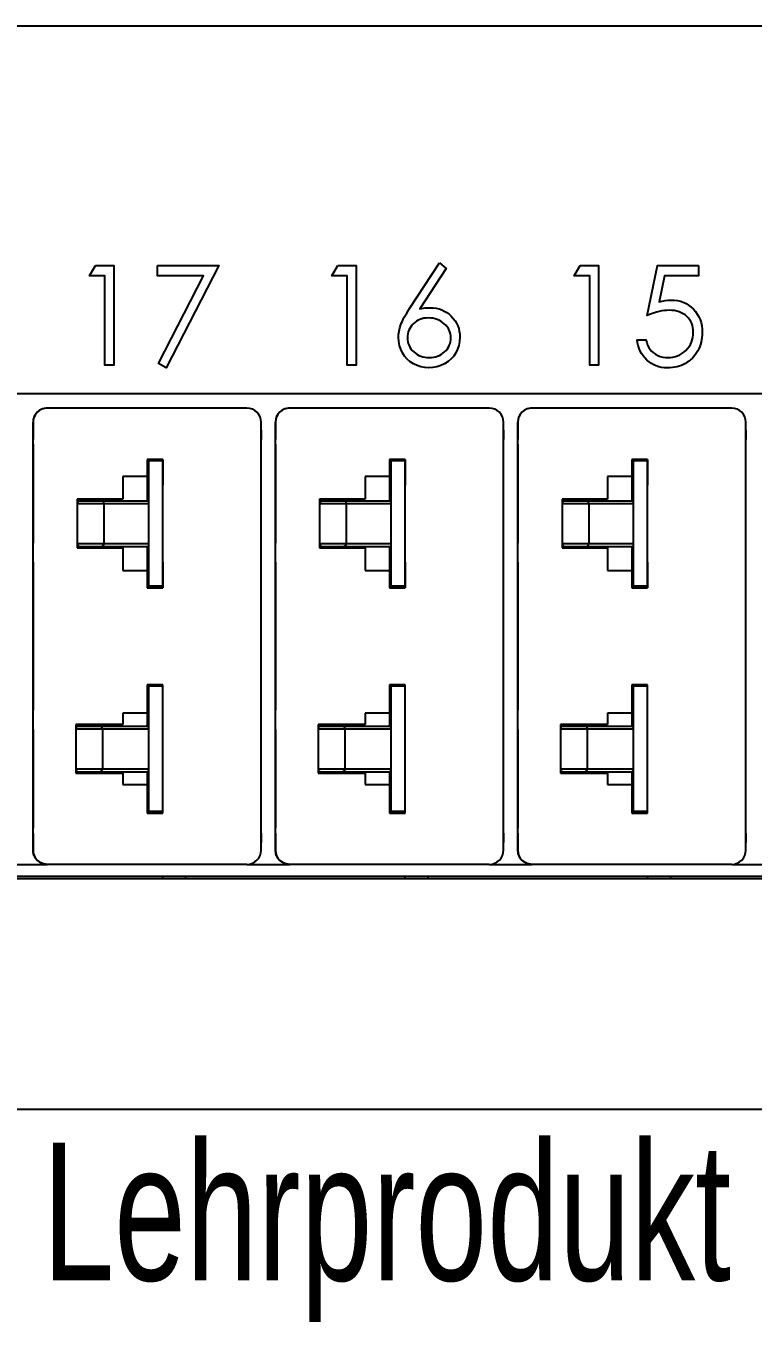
# Model space of a CAD drawing. Header units: millimetres. Extents: x -122 to 43, y -25 to 21.
# Drawn here: x -90.88 to -65.38, y -24.72 to 20.73 of the extents above; entities that cross this region are included whole.
import ezdxf

# ---------------------------------------------------------------- set-up
doc = ezdxf.new("R2010")
doc.units = ezdxf.units.MM
doc.styles.add('SLDTEXTSTYLE0', font='TXT', dxfattribs={"width": 0.7})

msp = doc.modelspace()

# ---------------------------------------------------------------- linework, layer by layer
at = {"color": 7, "linetype": 'Continuous', "lineweight": 25}
for p, q in [((-118.234, 20.729), (38.766, 20.729)), ((26.786, 7.829), (-106.554, 7.829)), ((-83.134, 7.329), (-90.134, 7.329)), ((-74.634, 7.329), (-81.634, 7.329)), ((-66.134, 7.329), (-73.134, 7.329)), ((-90.634, -8.171), (-90.634, 6.829)), ((-90.634, 6.829), (-90.634, 6.829)), ((-82.634, -8.171), (-82.634, 6.829)), ((-82.134, -8.171), (-82.134, 6.829)), ((-82.134, 6.829), (-82.134, 6.829)), ((-74.134, -8.171), (-74.134, 6.829)), ((-73.634, -8.171), (-73.634, 6.829)), ((-73.634, 6.829), (-73.634, 6.829)), ((-65.634, -8.171), (-65.634, 6.829)), ((-86.084, 5.529), (-86.634, 5.529)), ((-86.634, 5.529), (-86.634, 4.079)), ((-86.084, 5.479), (-86.584, 5.479)), ((-86.584, 5.479), (-86.584, 1.079)), ((-86.084, 1.029), (-86.084, 5.529)), ((-86.084, 5.529), (-86.084, 4.629)), ((-77.584, 5.529), (-78.134, 5.529)), ((-78.134, 5.529), (-78.134, 4.079)), ((-78.084, 5.479), (-78.084, 1.079)), ((-77.584, 5.479), (-78.084, 5.479)), ((-77.584, 1.029), (-77.584, 5.529)), ((-77.584, 5.529), (-77.584, 4.629)), ((-69.084, 5.529), (-69.634, 5.529)), ((-69.634, 5.529), (-69.634, 4.079)), ((-69.584, 5.479), (-69.584, 1.079)), ((-69.084, 5.479), (-69.584, 5.479)), ((-69.084, 1.029), (-69.084, 5.529)), ((-69.084, 5.529), (-69.084, 4.629)), ((-90.634, -6.671), (-90.634, 5.329)), ((-82.134, -6.671), (-82.134, 5.329)), ((-73.634, -6.671), (-73.634, 5.329)), ((-86.634, 4.929), (-87.484, 4.929)), ((-87.484, 4.929), (-87.484, 4.129)), ((-78.134, 4.929), (-78.984, 4.929)), ((-78.984, 4.929), (-78.984, 4.129)), ((-69.634, 4.929), (-70.484, 4.929)), ((-70.484, 4.929), (-70.484, 4.129)), ((-89.084, 4.129), (-89.084, 2.429)), ((-87.484, 4.129), (-89.084, 4.129)), ((-86.584, 4.529), (-86.634, 4.529)), ((-80.584, 4.129), (-80.584, 2.429)), ((-78.984, 4.129), (-80.584, 4.129)), ((-78.084, 4.529), (-78.134, 4.529)), ((-72.084, 4.129), (-72.084, 2.429)), ((-70.484, 4.129), (-72.084, 4.129)), ((-69.584, 4.529), (-69.634, 4.529)), ((-89.084, 4.079), (-86.584, 4.079)), ((-89.084, 3.979), (-86.584, 3.979)), ((-88.148, 3.979), (-88.148, 2.579)), ((-80.584, 4.079), (-78.084, 4.079)), ((-80.584, 3.979), (-78.084, 3.979)), ((-79.648, 3.979), (-79.648, 2.579)), ((-72.084, 4.079), (-69.584, 4.079)), ((-72.084, 3.979), (-69.584, 3.979)), ((-71.148, 3.979), (-71.148, 2.579)), ((-89.084, 2.579), (-86.584, 2.579)), ((-89.084, 2.479), (-86.584, 2.479)), ((-89.084, 2.429), (-87.484, 2.429)), ((-87.484, 2.429), (-87.484, 1.629)), ((-86.634, 2.479), (-86.634, 1.029)), ((-80.584, 2.579), (-78.084, 2.579)), ((-80.584, 2.479), (-78.084, 2.479)), ((-80.584, 2.429), (-78.984, 2.429)), ((-78.984, 2.429), (-78.984, 1.629)), ((-78.134, 2.479), (-78.134, 1.029)), ((-72.084, 2.579), (-69.584, 2.579)), ((-72.084, 2.479), (-69.584, 2.479)), ((-72.084, 2.429), (-70.484, 2.429)), ((-70.484, 2.429), (-70.484, 1.629)), ((-69.634, 2.479), (-69.634, 1.029)), ((-86.634, 2.029), (-86.584, 2.029)), ((-86.084, 1.929), (-86.084, 1.029)), ((-78.134, 2.029), (-78.084, 2.029)), ((-77.584, 1.929), (-77.584, 1.029)), ((-69.634, 2.029), (-69.584, 2.029)), ((-69.084, 1.929), (-69.084, 1.029)), ((-87.484, 1.629), (-86.634, 1.629)), ((-78.984, 1.629), (-78.134, 1.629)), ((-70.484, 1.629), (-69.634, 1.629)), ((-86.634, 1.029), (-86.084, 1.029)), ((-86.084, 1.079), (-86.584, 1.079)), ((-78.134, 1.029), (-77.584, 1.029)), ((-77.584, 1.079), (-78.084, 1.079)), ((-69.634, 1.029), (-69.084, 1.029)), ((-69.084, 1.079), (-69.584, 1.079)), ((-86.084, -2.371), (-86.634, -2.371)), ((-86.634, -2.371), (-86.634, -3.821)), ((-86.584, -2.421), (-86.584, -6.821)), ((-86.084, -2.421), (-86.584, -2.421)), ((-86.084, -6.871), (-86.084, -2.371)), ((-77.584, -2.371), (-78.134, -2.371)), ((-78.134, -2.371), (-78.134, -3.821)), ((-78.084, -2.421), (-78.084, -6.821)), ((-77.584, -2.421), (-78.084, -2.421)), ((-77.584, -6.871), (-77.584, -2.371)), ((-69.084, -2.371), (-69.634, -2.371)), ((-69.634, -2.371), (-69.634, -3.821)), ((-69.584, -2.421), (-69.584, -6.821)), ((-69.084, -2.421), (-69.584, -2.421)), ((-69.084, -6.871), (-69.084, -2.371)), ((-86.584, -3.371), (-87.484, -3.371)), ((-87.484, -3.371), (-87.484, -3.771)), ((-78.084, -3.371), (-78.984, -3.371)), ((-78.984, -3.371), (-78.984, -3.771)), ((-69.584, -3.371), (-70.484, -3.371)), ((-70.484, -3.371), (-70.484, -3.771)), ((-89.134, -3.771), (-89.134, -5.471)), ((-87.484, -3.771), (-89.134, -3.771)), ((-89.134, -3.821), (-86.634, -3.821)), ((-89.134, -3.921), (-86.584, -3.921)), ((-88.198, -3.921), (-88.198, -5.321)), ((-80.634, -3.771), (-80.634, -5.471)), ((-78.984, -3.771), (-80.634, -3.771)), ((-80.634, -3.821), (-78.134, -3.821)), ((-80.634, -3.921), (-78.084, -3.921)), ((-79.698, -3.921), (-79.698, -5.321)), ((-72.134, -3.771), (-72.134, -5.471)), ((-70.484, -3.771), (-72.134, -3.771)), ((-72.134, -3.821), (-69.634, -3.821)), ((-72.134, -3.921), (-69.584, -3.921)), ((-71.198, -3.921), (-71.198, -5.321)), ((-89.134, -5.321), (-86.584, -5.321)), ((-89.134, -5.421), (-86.634, -5.421)), ((-86.634, -5.421), (-86.634, -6.871)), ((-80.634, -5.321), (-78.084, -5.321)), ((-80.634, -5.421), (-78.134, -5.421)), ((-78.134, -5.421), (-78.134, -6.871)), ((-72.134, -5.321), (-69.584, -5.321)), ((-72.134, -5.421), (-69.634, -5.421)), ((-69.634, -5.421), (-69.634, -6.871)), ((-89.134, -5.471), (-87.484, -5.471)), ((-87.484, -5.471), (-87.484, -5.871)), ((-87.484, -5.871), (-86.584, -5.871)), ((-80.634, -5.471), (-78.984, -5.471)), ((-78.984, -5.471), (-78.984, -5.871)), ((-78.984, -5.871), (-78.084, -5.871)), ((-72.134, -5.471), (-70.484, -5.471)), ((-70.484, -5.471), (-70.484, -5.871)), ((-70.484, -5.871), (-69.584, -5.871)), ((-86.634, -6.871), (-86.084, -6.871)), ((-86.084, -6.821), (-86.584, -6.821)), ((-78.134, -6.871), (-77.584, -6.871)), ((-77.584, -6.821), (-78.084, -6.821)), ((-69.634, -6.871), (-69.084, -6.871)), ((-69.084, -6.821), (-69.584, -6.821)), ((-90.634, -8.171), (-90.634, -8.171)), ((-82.134, -8.171), (-82.134, -8.171)), ((-73.634, -8.171), (-73.634, -8.171)), ((-107.142, -9.083), (27.375, -9.083)), ((-91.634, -8.671), (-90.134, -8.671)), ((-83.134, -8.671), (-90.134, -8.671)), ((-86.084, -9.171), (-86.084, -9.083)), ((-85.284, -9.083), (-85.284, -9.171)), ((-83.134, -8.671), (-81.634, -8.671)), ((-74.634, -8.671), (-81.634, -8.671)), ((-77.584, -9.171), (-77.584, -9.083)), ((-76.784, -9.083), (-76.784, -9.171)), ((-74.634, -8.671), (-73.134, -8.671)), ((-66.134, -8.671), (-73.134, -8.671)), ((-69.084, -9.083), (-69.084, -9.171)), ((-68.284, -9.083), (-68.284, -9.171)), ((-66.134, -8.671), (-64.634, -8.671)), ((-106.554, -9.171), (26.786, -9.171)), ((38.766, -17.271), (-118.234, -17.271))]:
    msp.add_line(p, q, dxfattribs=at)
at = {"color": 7, "linetype": 'Continuous', "flags": 128}
for points in [[(-88.447, 12.329), (-87.8, 12.329), (-87.8, 12.329), (-87.8, 8.829), (-87.8, 8.829), (-88.114, 8.829), (-88.114, 8.829), (-88.114, 11.97), (-88.114, 11.97), (-88.653, 11.97), (-88.653, 11.97), (-88.447, 12.329)], [(-86.275, 12.329), (-84.121, 12.329), (-84.121, 12.329), (-85.961, 8.739), (-85.961, 8.739), (-86.232, 8.888), (-86.232, 8.888), (-84.652, 11.97), (-84.652, 11.97), (-86.275, 11.97), (-86.275, 11.97), (-86.275, 12.329)], [(-79.947, 12.329), (-79.3, 12.329), (-79.3, 12.329), (-79.3, 8.829), (-79.3, 8.829), (-79.614, 8.829), (-79.614, 8.829), (-79.614, 11.97), (-79.614, 11.97), (-80.153, 11.97), (-80.153, 11.97), (-79.947, 12.329)], [(-76.384, 12.418), (-76.142, 12.228), (-76.142, 12.228), (-77.066, 10.814), (-77.066, 10.814), (-76.881, 10.84), (-76.704, 10.848), (-76.704, 10.848), (-76.597, 10.843), (-76.495, 10.829), (-76.397, 10.806), (-76.303, 10.773), (-76.213, 10.731), (-76.127, 10.68), (-76.046, 10.619), (-75.968, 10.549), (-75.897, 10.471), (-75.835, 10.39), (-75.783, 10.305), (-75.741, 10.215), (-75.708, 10.12), (-75.685, 10.021), (-75.671, 9.918), (-75.666, 9.811), (-75.666, 9.811), (-75.674, 9.664), (-75.701, 9.525), (-75.744, 9.393), (-75.806, 9.268), (-75.883, 9.153), (-75.976, 9.05), (-76.082, 8.96), (-76.204, 8.882), (-76.335, 8.82), (-76.472, 8.775), (-76.613, 8.748), (-76.759, 8.739), (-76.759, 8.739), (-76.9, 8.747), (-77.036, 8.773), (-77.167, 8.817), (-77.293, 8.877), (-77.409, 8.954), (-77.512, 9.044), (-77.603, 9.148), (-77.679, 9.267), (-77.74, 9.395), (-77.784, 9.527), (-77.81, 9.664), (-77.819, 9.805), (-77.819, 9.805), (-77.814, 9.913), (-77.798, 10.024), (-77.771, 10.138), (-77.734, 10.254), (-77.71, 10.314), (-77.683, 10.378), (-77.651, 10.444), (-77.615, 10.514), (-77.574, 10.586), (-77.53, 10.661), (-77.481, 10.74), (-77.428, 10.821), (-77.428, 10.821), (-76.384, 12.418)], [(-71.447, 12.329), (-70.8, 12.329), (-70.8, 12.329), (-70.8, 8.829), (-70.8, 8.829), (-71.114, 8.829), (-71.114, 8.829), (-71.114, 11.97), (-71.114, 11.97), (-71.653, 11.97), (-71.653, 11.97), (-71.447, 12.329)], [(-67.3, 12.329), (-67.3, 11.97), (-67.3, 11.97), (-68.491, 11.97), (-68.491, 11.97), (-68.679, 11.049), (-68.679, 11.049), (-68.568, 11.079), (-68.462, 11.1), (-68.362, 11.113), (-68.267, 11.117), (-68.267, 11.117), (-68.15, 11.112), (-68.038, 11.097), (-67.931, 11.072), (-67.83, 11.037), (-67.734, 10.992), (-67.643, 10.936), (-67.558, 10.871), (-67.477, 10.795), (-67.404, 10.712), (-67.341, 10.624), (-67.287, 10.529), (-67.243, 10.429), (-67.209, 10.324), (-67.185, 10.212), (-67.171, 10.095), (-67.166, 9.972), (-67.166, 9.972), (-67.168, 9.887), (-67.175, 9.803), (-67.188, 9.721), (-67.206, 9.64), (-67.228, 9.561), (-67.255, 9.485), (-67.288, 9.41), (-67.326, 9.336), (-67.367, 9.266), (-67.412, 9.2), (-67.461, 9.139), (-67.513, 9.081), (-67.569, 9.028), (-67.628, 8.979), (-67.691, 8.934), (-67.757, 8.893), (-67.827, 8.857), (-67.899, 8.826), (-67.973, 8.799), (-68.05, 8.778), (-68.13, 8.761), (-68.213, 8.749), (-68.299, 8.741), (-68.386, 8.739), (-68.386, 8.739), (-68.491, 8.743), (-68.591, 8.757), (-68.687, 8.778), (-68.779, 8.808), (-68.867, 8.846), (-68.95, 8.894), (-69.03, 8.949), (-69.105, 9.014), (-69.174, 9.085), (-69.236, 9.162), (-69.291, 9.243), (-69.338, 9.33), (-69.378, 9.421), (-69.411, 9.518), (-69.436, 9.62), (-69.454, 9.726), (-69.454, 9.726), (-69.14, 9.726), (-69.14, 9.726), (-69.115, 9.627), (-69.083, 9.538), (-69.043, 9.458), (-68.996, 9.388), (-68.94, 9.326), (-68.876, 9.27), (-68.804, 9.221), (-68.724, 9.178), (-68.638, 9.143), (-68.55, 9.118), (-68.46, 9.103), (-68.368, 9.098), (-68.368, 9.098), (-68.278, 9.102), (-68.192, 9.114), (-68.109, 9.134), (-68.029, 9.162), (-67.952, 9.197), (-67.879, 9.241), (-67.809, 9.292), (-67.741, 9.352), (-67.68, 9.417), (-67.627, 9.486), (-67.582, 9.56), (-67.545, 9.637), (-67.516, 9.718), (-67.496, 9.803), (-67.484, 9.892), (-67.48, 9.986), (-67.48, 9.986), (-67.483, 10.07), (-67.494, 10.15), (-67.512, 10.225), (-67.537, 10.297), (-67.569, 10.365), (-67.609, 10.429), (-67.656, 10.488), (-67.71, 10.544), (-67.769, 10.594), (-67.835, 10.638), (-67.904, 10.674), (-67.978, 10.705), (-68.057, 10.728), (-68.142, 10.745), (-68.23, 10.755), (-68.324, 10.758), (-68.324, 10.758), (-68.405, 10.755), (-68.491, 10.747), (-68.581, 10.733), (-68.676, 10.713), (-68.774, 10.688), (-68.877, 10.657), (-68.984, 10.621), (-69.095, 10.579), (-69.095, 10.579), (-68.736, 12.329), (-68.736, 12.329), (-67.3, 12.329)], [(-76.77, 10.489), (-76.85, 10.485), (-76.926, 10.476), (-76.998, 10.46), (-77.066, 10.439), (-77.131, 10.41), (-77.191, 10.375), (-77.248, 10.333), (-77.301, 10.286), (-77.349, 10.234), (-77.39, 10.178), (-77.425, 10.121), (-77.454, 10.061), (-77.477, 9.998), (-77.493, 9.932), (-77.502, 9.864), (-77.505, 9.792), (-77.505, 9.792), (-77.502, 9.721), (-77.491, 9.654), (-77.474, 9.588), (-77.449, 9.526), (-77.418, 9.465), (-77.38, 9.409), (-77.335, 9.353), (-77.282, 9.301), (-77.225, 9.254), (-77.165, 9.212), (-77.102, 9.177), (-77.036, 9.149), (-76.967, 9.127), (-76.895, 9.111), (-76.82, 9.101), (-76.743, 9.098), (-76.743, 9.098), (-76.665, 9.101), (-76.59, 9.111), (-76.518, 9.127), (-76.449, 9.149), (-76.384, 9.177), (-76.32, 9.212), (-76.261, 9.254), (-76.203, 9.301), (-76.151, 9.353), (-76.105, 9.409), (-76.067, 9.465), (-76.036, 9.526), (-76.011, 9.588), (-75.994, 9.654), (-75.983, 9.721), (-75.98, 9.792), (-75.98, 9.792), (-75.983, 9.864), (-75.994, 9.932), (-76.012, 9.998), (-76.037, 10.061), (-76.07, 10.121), (-76.11, 10.178), (-76.157, 10.234), (-76.211, 10.286), (-76.271, 10.333), (-76.333, 10.375), (-76.398, 10.41), (-76.466, 10.439), (-76.538, 10.46), (-76.612, 10.476), (-76.689, 10.485), (-76.77, 10.489)]]:
    msp.add_lwpolyline(points, dxfattribs=at)
at = {"color": 7, "linetype": 'Continuous', "lineweight": 25, "flags": 128}
for points in [[(-90.634, 5.329), (-90.634, 5.621), (-90.634, 5.903), (-90.634, 6.162), (-90.634, 6.389), (-90.634, 6.576), (-90.634, 6.715), (-90.634, 6.8), (-90.634, 6.829)], [(-90.634, 6.829), (-90.634, 6.574), (-90.634, 6.385), (-90.634, 6.268), (-90.634, 6.229), (-90.634, 6.268), (-90.634, 6.385), (-90.634, 6.574), (-90.634, 6.829)], [(-90.634, 6.829), (-90.634, 6.574), (-90.634, 6.385), (-90.634, 6.268), (-90.634, 6.229), (-90.634, 6.268), (-90.634, 6.385), (-90.634, 6.574), (-90.634, 6.829)], [(-90.634, 6.829), (-90.634, 6.574), (-90.634, 6.385), (-90.634, 6.268), (-90.634, 6.229), (-90.634, 6.268), (-90.634, 6.385), (-90.634, 6.574), (-90.634, 6.829)], [(-82.134, 5.329), (-82.134, 5.621), (-82.134, 5.903), (-82.134, 6.162), (-82.134, 6.389), (-82.134, 6.576), (-82.134, 6.715), (-82.134, 6.8), (-82.134, 6.829)], [(-82.134, 6.829), (-82.134, 6.574), (-82.134, 6.385), (-82.134, 6.268), (-82.134, 6.229), (-82.134, 6.268), (-82.134, 6.385), (-82.134, 6.574), (-82.134, 6.829)], [(-82.134, 6.829), (-82.134, 6.574), (-82.134, 6.385), (-82.134, 6.268), (-82.134, 6.229), (-82.134, 6.268), (-82.134, 6.385), (-82.134, 6.574), (-82.134, 6.829)], [(-82.134, 6.829), (-82.134, 6.574), (-82.134, 6.385), (-82.134, 6.268), (-82.134, 6.229), (-82.134, 6.268), (-82.134, 6.385), (-82.134, 6.574), (-82.134, 6.829)], [(-73.634, 5.329), (-73.634, 5.621), (-73.634, 5.903), (-73.634, 6.162), (-73.634, 6.389), (-73.634, 6.576), (-73.634, 6.715), (-73.634, 6.8), (-73.634, 6.829)], [(-73.634, 6.829), (-73.634, 6.574), (-73.634, 6.385), (-73.634, 6.268), (-73.634, 6.229), (-73.634, 6.268), (-73.634, 6.385), (-73.634, 6.574), (-73.634, 6.829)], [(-73.634, 6.829), (-73.634, 6.574), (-73.634, 6.385), (-73.634, 6.268), (-73.634, 6.229), (-73.634, 6.268), (-73.634, 6.385), (-73.634, 6.574), (-73.634, 6.829)], [(-73.634, 6.829), (-73.634, 6.574), (-73.634, 6.385), (-73.634, 6.268), (-73.634, 6.229), (-73.634, 6.268), (-73.634, 6.385), (-73.634, 6.574), (-73.634, 6.829)], [(-82.634, 6.558), (-82.634, 6.395), (-82.634, 6.285), (-82.634, 6.233), (-82.634, 6.229)], [(-74.134, 6.558), (-74.134, 6.395), (-74.134, 6.285), (-74.134, 6.233), (-74.134, 6.229)], [(-65.634, 6.558), (-65.634, 6.395), (-65.634, 6.285), (-65.634, 6.233), (-65.634, 6.229)], [(-90.634, 4.329), (-90.634, 4.822), (-90.634, 5.275), (-90.634, 5.651), (-90.634, 5.921), (-90.634, 6.061), (-90.634, 6.061), (-90.634, 5.921), (-90.634, 5.651), (-90.634, 5.275), (-90.634, 4.822), (-90.634, 4.329), (-90.634, 3.836), (-90.634, 3.383), (-90.634, 3.006), (-90.634, 2.737), (-90.634, 2.597), (-90.634, 2.597), (-90.634, 2.737), (-90.634, 3.006), (-90.634, 3.383), (-90.634, 3.836), (-90.634, 4.329)], [(-82.134, 4.329), (-82.134, 4.822), (-82.134, 5.275), (-82.134, 5.651), (-82.134, 5.921), (-82.134, 6.061), (-82.134, 6.061), (-82.134, 5.921), (-82.134, 5.651), (-82.134, 5.275), (-82.134, 4.822), (-82.134, 4.329), (-82.134, 3.836), (-82.134, 3.383), (-82.134, 3.006), (-82.134, 2.737), (-82.134, 2.597), (-82.134, 2.597), (-82.134, 2.737), (-82.134, 3.006), (-82.134, 3.383), (-82.134, 3.836), (-82.134, 4.329)], [(-73.634, 4.329), (-73.634, 4.822), (-73.634, 5.275), (-73.634, 5.651), (-73.634, 5.921), (-73.634, 6.061), (-73.634, 6.061), (-73.634, 5.921), (-73.634, 5.651), (-73.634, 5.275), (-73.634, 4.822), (-73.634, 4.329), (-73.634, 3.836), (-73.634, 3.383), (-73.634, 3.006), (-73.634, 2.737), (-73.634, 2.597), (-73.634, 2.597), (-73.634, 2.737), (-73.634, 3.006), (-73.634, 3.383), (-73.634, 3.836), (-73.634, 4.329)], [(-86.584, 4.529), (-86.584, 4.61), (-86.584, 4.61), (-86.584, 4.466), (-86.584, 4.193), (-86.584, 3.821), (-86.584, 3.39), (-86.584, 2.947), (-86.584, 2.54), (-86.584, 2.213), (-86.584, 2.002), (-86.584, 1.929), (-86.584, 1.929)], [(-78.084, 4.529), (-78.084, 4.61), (-78.084, 4.61), (-78.084, 4.466), (-78.084, 4.193), (-78.084, 3.821), (-78.084, 3.39), (-78.084, 2.947), (-78.084, 2.54), (-78.084, 2.213), (-78.084, 2.002), (-78.084, 1.929), (-78.084, 1.929)], [(-69.584, 4.529), (-69.584, 4.61), (-69.584, 4.61), (-69.584, 4.466), (-69.584, 4.193), (-69.584, 3.821), (-69.584, 3.39), (-69.584, 2.947), (-69.584, 2.54), (-69.584, 2.213), (-69.584, 2.002), (-69.584, 1.929), (-69.584, 1.929)], [(-90.634, -0.671), (-90.634, -0.072), (-90.634, 0.496), (-90.634, 1), (-90.634, 1.414), (-90.634, 1.716), (-90.634, 1.889), (-90.634, 1.924), (-90.634, 1.82), (-90.634, 1.58), (-90.634, 1.22), (-90.634, 0.757), (-90.634, 0.218), (-90.634, -0.369), (-90.634, -0.973), (-90.634, -1.561), (-90.634, -2.1), (-90.634, -2.562), (-90.634, -2.923), (-90.634, -3.162), (-90.634, -3.267), (-90.634, -3.232), (-90.634, -3.059), (-90.634, -2.757), (-90.634, -2.343), (-90.634, -1.838), (-90.634, -1.271), (-90.634, -0.671)], [(-90.634, -0.671), (-90.634, -0.072), (-90.634, 0.496), (-90.634, 1), (-90.634, 1.414), (-90.634, 1.716), (-90.634, 1.889), (-90.634, 1.924), (-90.634, 1.82), (-90.634, 1.58), (-90.634, 1.22), (-90.634, 0.757), (-90.634, 0.218), (-90.634, -0.369), (-90.634, -0.973), (-90.634, -1.561), (-90.634, -2.1), (-90.634, -2.562), (-90.634, -2.923), (-90.634, -3.162), (-90.634, -3.267), (-90.634, -3.232), (-90.634, -3.059), (-90.634, -2.757), (-90.634, -2.343), (-90.634, -1.838), (-90.634, -1.271), (-90.634, -0.671)], [(-82.134, -0.671), (-82.134, -0.072), (-82.134, 0.496), (-82.134, 1), (-82.134, 1.414), (-82.134, 1.716), (-82.134, 1.889), (-82.134, 1.924), (-82.134, 1.82), (-82.134, 1.58), (-82.134, 1.22), (-82.134, 0.757), (-82.134, 0.218), (-82.134, -0.369), (-82.134, -0.973), (-82.134, -1.561), (-82.134, -2.1), (-82.134, -2.562), (-82.134, -2.923), (-82.134, -3.162), (-82.134, -3.267), (-82.134, -3.232), (-82.134, -3.059), (-82.134, -2.757), (-82.134, -2.343), (-82.134, -1.838), (-82.134, -1.271), (-82.134, -0.671)], [(-82.134, -0.671), (-82.134, -0.072), (-82.134, 0.496), (-82.134, 1), (-82.134, 1.414), (-82.134, 1.716), (-82.134, 1.889), (-82.134, 1.924), (-82.134, 1.82), (-82.134, 1.58), (-82.134, 1.22), (-82.134, 0.757), (-82.134, 0.218), (-82.134, -0.369), (-82.134, -0.973), (-82.134, -1.561), (-82.134, -2.1), (-82.134, -2.562), (-82.134, -2.923), (-82.134, -3.162), (-82.134, -3.267), (-82.134, -3.232), (-82.134, -3.059), (-82.134, -2.757), (-82.134, -2.343), (-82.134, -1.838), (-82.134, -1.271), (-82.134, -0.671)], [(-73.634, -0.671), (-73.634, -0.072), (-73.634, 0.496), (-73.634, 1), (-73.634, 1.414), (-73.634, 1.716), (-73.634, 1.889), (-73.634, 1.924), (-73.634, 1.82), (-73.634, 1.58), (-73.634, 1.22), (-73.634, 0.757), (-73.634, 0.218), (-73.634, -0.369), (-73.634, -0.973), (-73.634, -1.561), (-73.634, -2.1), (-73.634, -2.562), (-73.634, -2.923), (-73.634, -3.162), (-73.634, -3.267), (-73.634, -3.232), (-73.634, -3.059), (-73.634, -2.757), (-73.634, -2.343), (-73.634, -1.838), (-73.634, -1.271), (-73.634, -0.671)], [(-73.634, -0.671), (-73.634, -0.072), (-73.634, 0.496), (-73.634, 1), (-73.634, 1.414), (-73.634, 1.716), (-73.634, 1.889), (-73.634, 1.924), (-73.634, 1.82), (-73.634, 1.58), (-73.634, 1.22), (-73.634, 0.757), (-73.634, 0.218), (-73.634, -0.369), (-73.634, -0.973), (-73.634, -1.561), (-73.634, -2.1), (-73.634, -2.562), (-73.634, -2.923), (-73.634, -3.162), (-73.634, -3.267), (-73.634, -3.232), (-73.634, -3.059), (-73.634, -2.757), (-73.634, -2.343), (-73.634, -1.838), (-73.634, -1.271), (-73.634, -0.671)], [(-86.584, -3.371), (-86.584, -3.29), (-86.584, -3.29), (-86.584, -3.434), (-86.584, -3.707), (-86.584, -4.079), (-86.584, -4.51), (-86.584, -4.953), (-86.584, -5.36), (-86.584, -5.687), (-86.584, -5.898), (-86.584, -5.971), (-86.584, -5.971)], [(-78.084, -3.371), (-78.084, -3.29), (-78.084, -3.29), (-78.084, -3.434), (-78.084, -3.707), (-78.084, -4.079), (-78.084, -4.51), (-78.084, -4.953), (-78.084, -5.36), (-78.084, -5.687), (-78.084, -5.898), (-78.084, -5.971), (-78.084, -5.971)], [(-69.584, -3.371), (-69.584, -3.29), (-69.584, -3.29), (-69.584, -3.434), (-69.584, -3.707), (-69.584, -4.079), (-69.584, -4.51), (-69.584, -4.953), (-69.584, -5.36), (-69.584, -5.687), (-69.584, -5.898), (-69.584, -5.971), (-69.584, -5.971)], [(-90.634, -5.671), (-90.634, -5.178), (-90.634, -4.725), (-90.634, -4.349), (-90.634, -4.079), (-90.634, -3.939), (-90.634, -3.939), (-90.634, -4.079), (-90.634, -4.349), (-90.634, -4.725), (-90.634, -5.178), (-90.634, -5.671), (-90.634, -6.164), (-90.634, -6.617), (-90.634, -6.994), (-90.634, -7.263), (-90.634, -7.403), (-90.634, -7.403), (-90.634, -7.263), (-90.634, -6.994), (-90.634, -6.617), (-90.634, -6.164), (-90.634, -5.671)], [(-82.134, -5.671), (-82.134, -5.178), (-82.134, -4.725), (-82.134, -4.349), (-82.134, -4.079), (-82.134, -3.939), (-82.134, -3.939), (-82.134, -4.079), (-82.134, -4.349), (-82.134, -4.725), (-82.134, -5.178), (-82.134, -5.671), (-82.134, -6.164), (-82.134, -6.617), (-82.134, -6.994), (-82.134, -7.263), (-82.134, -7.403), (-82.134, -7.403), (-82.134, -7.263), (-82.134, -6.994), (-82.134, -6.617), (-82.134, -6.164), (-82.134, -5.671)], [(-73.634, -5.671), (-73.634, -5.178), (-73.634, -4.725), (-73.634, -4.349), (-73.634, -4.079), (-73.634, -3.939), (-73.634, -3.939), (-73.634, -4.079), (-73.634, -4.349), (-73.634, -4.725), (-73.634, -5.178), (-73.634, -5.671), (-73.634, -6.164), (-73.634, -6.617), (-73.634, -6.994), (-73.634, -7.263), (-73.634, -7.403), (-73.634, -7.403), (-73.634, -7.263), (-73.634, -6.994), (-73.634, -6.617), (-73.634, -6.164), (-73.634, -5.671)], [(-90.634, -8.171), (-90.634, -8.142), (-90.634, -8.057), (-90.634, -7.918), (-90.634, -7.732), (-90.634, -7.505), (-90.634, -7.245), (-90.634, -6.964), (-90.634, -6.671)], [(-82.134, -8.171), (-82.134, -8.142), (-82.134, -8.057), (-82.134, -7.918), (-82.134, -7.732), (-82.134, -7.505), (-82.134, -7.245), (-82.134, -6.964), (-82.134, -6.671)], [(-73.634, -8.171), (-73.634, -8.142), (-73.634, -8.057), (-73.634, -7.918), (-73.634, -7.732), (-73.634, -7.505), (-73.634, -7.245), (-73.634, -6.964), (-73.634, -6.671)], [(-90.634, -8.171), (-90.634, -7.917), (-90.634, -7.727), (-90.634, -7.611), (-90.634, -7.571), (-90.634, -7.611), (-90.634, -7.727), (-90.634, -7.917), (-90.634, -8.171)], [(-90.634, -8.171), (-90.634, -7.917), (-90.634, -7.727), (-90.634, -7.611), (-90.634, -7.571), (-90.634, -7.611), (-90.634, -7.727), (-90.634, -7.917), (-90.634, -8.171)], [(-90.634, -8.171), (-90.634, -7.917), (-90.634, -7.727), (-90.634, -7.611), (-90.634, -7.571), (-90.634, -7.611), (-90.634, -7.727), (-90.634, -7.917), (-90.634, -8.171)], [(-82.634, -7.571), (-82.634, -7.576), (-82.634, -7.628), (-82.634, -7.737), (-82.634, -7.901)], [(-82.134, -8.171), (-82.134, -7.917), (-82.134, -7.727), (-82.134, -7.611), (-82.134, -7.571), (-82.134, -7.611), (-82.134, -7.727), (-82.134, -7.917), (-82.134, -8.171)], [(-82.134, -8.171), (-82.134, -7.917), (-82.134, -7.727), (-82.134, -7.611), (-82.134, -7.571), (-82.134, -7.611), (-82.134, -7.727), (-82.134, -7.917), (-82.134, -8.171)], [(-82.134, -8.171), (-82.134, -7.917), (-82.134, -7.727), (-82.134, -7.611), (-82.134, -7.571), (-82.134, -7.611), (-82.134, -7.727), (-82.134, -7.917), (-82.134, -8.171)], [(-74.134, -7.571), (-74.134, -7.576), (-74.134, -7.628), (-74.134, -7.737), (-74.134, -7.901)], [(-73.634, -8.171), (-73.634, -7.917), (-73.634, -7.727), (-73.634, -7.611), (-73.634, -7.571), (-73.634, -7.611), (-73.634, -7.727), (-73.634, -7.917), (-73.634, -8.171)], [(-73.634, -8.171), (-73.634, -7.917), (-73.634, -7.727), (-73.634, -7.611), (-73.634, -7.571), (-73.634, -7.611), (-73.634, -7.727), (-73.634, -7.917), (-73.634, -8.171)], [(-73.634, -8.171), (-73.634, -7.917), (-73.634, -7.727), (-73.634, -7.611), (-73.634, -7.571), (-73.634, -7.611), (-73.634, -7.727), (-73.634, -7.917), (-73.634, -8.171)], [(-65.634, -7.571), (-65.634, -7.576), (-65.634, -7.628), (-65.634, -7.737), (-65.634, -7.901)]]:
    msp.add_lwpolyline(points, dxfattribs=at)
at = {"color": 7, "linetype": 'Continuous', "lineweight": 25}
for centre, radius, start, end in [((-90.134, 6.829), 0.5, 90, 180), ((-83.134, 6.829), 0.5, 360, 90), ((-81.634, 6.829), 0.5, 90, 180), ((-74.634, 6.829), 0.5, 360, 90), ((-73.134, 6.829), 0.5, 90, 180), ((-66.134, 6.829), 0.5, 360, 90), ((-88.987, 3.979), 0.1, 90, 165.2821), ((-88.246, 3.98), 0.0985, 359.1178, 89.0898), ((-86.614, 3.985), 0.0942, 70.9083, 89.9875), ((-80.487, 3.979), 0.1, 90, 165.2821), ((-79.746, 3.98), 0.0985, 359.1178, 89.0898), ((-78.114, 3.985), 0.0942, 70.9083, 89.9875), ((-71.987, 3.979), 0.1, 90, 165.2821), ((-71.246, 3.98), 0.0985, 359.1178, 89.0898), ((-69.614, 3.985), 0.0942, 70.9083, 89.9875), ((-88.987, 2.579), 0.1, 194.6976, 270), ((-88.246, 2.577), 0.0985, 270.9102, 0.8822), ((-86.614, 2.573), 0.0942, 270.0125, 289.0917), ((-80.487, 2.579), 0.1, 194.6976, 270), ((-79.746, 2.577), 0.0985, 270.9102, 0.8822), ((-78.114, 2.573), 0.0942, 270.0125, 289.0917), ((-71.987, 2.579), 0.1, 194.6976, 270), ((-71.246, 2.577), 0.0985, 270.9102, 0.8822), ((-69.614, 2.573), 0.0942, 270.0125, 289.0917), ((-89.037, -3.921), 0.1, 90, 165.2821), ((-88.296, -3.92), 0.0985, 359.1178, 89.0898), ((-86.665, -3.917), 0.0962, 32.3191, 89.7004), ((-80.537, -3.921), 0.1, 90, 165.2821), ((-79.796, -3.92), 0.0985, 359.1178, 89.0898), ((-78.165, -3.917), 0.0962, 32.3191, 89.7004), ((-72.037, -3.921), 0.1, 90, 165.2821), ((-71.296, -3.92), 0.0985, 359.1178, 89.0898), ((-69.665, -3.917), 0.0962, 32.3191, 89.7004), ((-89.037, -5.321), 0.1, 194.6976, 270), ((-88.296, -5.323), 0.0985, 270.9102, 0.8822), ((-86.665, -5.325), 0.0962, 270.2996, 327.6809), ((-80.537, -5.321), 0.1, 194.6976, 270), ((-79.796, -5.323), 0.0985, 270.9102, 0.8822), ((-78.165, -5.325), 0.0962, 270.2996, 327.6809), ((-72.037, -5.321), 0.1, 194.6976, 270), ((-71.296, -5.323), 0.0985, 270.9102, 0.8822), ((-69.665, -5.325), 0.0962, 270.2996, 327.6809), ((-90.134, -8.171), 0.5, 180, 270), ((-83.134, -8.171), 0.5, 270, 360), ((-81.634, -8.171), 0.5, 180, 270), ((-74.634, -8.171), 0.5, 270, 360), ((-73.134, -8.171), 0.5, 180, 270), ((-66.134, -8.171), 0.5, 270, 360)]:
    msp.add_arc(centre, radius, start, end, dxfattribs=at)
for points, knots in [([(-90.134, 7.329), (-90.21, 7.318), (-90.364, 7.297), (-90.525, 7.158), (-90.617, 6.996), (-90.628, 6.885), (-90.634, 6.829)], [0, 0, 0, 0, 0.278042, 0.557528, 0.778668, 1, 1, 1, 1]), ([(-81.634, 7.329), (-81.71, 7.318), (-81.864, 7.297), (-82.025, 7.158), (-82.117, 6.996), (-82.128, 6.885), (-82.134, 6.829)], [0, 0, 0, 0, 0.278042, 0.557528, 0.778668, 1, 1, 1, 1]), ([(-73.134, 7.329), (-73.21, 7.318), (-73.364, 7.297), (-73.525, 7.158), (-73.617, 6.996), (-73.628, 6.885), (-73.634, 6.829)], [0, 0, 0, 0, 0.278042, 0.557528, 0.778668, 1, 1, 1, 1]), ([(-86.584, 4.079), (-86.584, 4.079), (-86.584, 4.079), (-86.584, 4.079), (-86.584, 4.078), (-86.584, 4.076), (-86.584, 4.074)], [0, 0, 0, 0, 0.332062, 0.433632, 0.492228, 1, 1, 1, 1]), ([(-86.584, 4.073), (-86.584, 4.075), (-86.584, 4.078), (-86.584, 4.079), (-86.584, 4.079), (-86.584, 4.079), (-86.584, 4.079)], [0, 0, 0, 0, 0.507259, 0.56746, 0.66965, 1, 1, 1, 1]), ([(-78.084, 4.079), (-78.084, 4.079), (-78.084, 4.079), (-78.084, 4.079), (-78.084, 4.078), (-78.084, 4.076), (-78.084, 4.074)], [0, 0, 0, 0, 0.332062, 0.433632, 0.492228, 1, 1, 1, 1]), ([(-78.084, 4.073), (-78.084, 4.075), (-78.084, 4.078), (-78.084, 4.079), (-78.084, 4.079), (-78.084, 4.079), (-78.084, 4.079)], [0, 0, 0, 0, 0.507259, 0.56746, 0.66965, 1, 1, 1, 1]), ([(-69.584, 4.079), (-69.584, 4.079), (-69.584, 4.079), (-69.584, 4.079), (-69.584, 4.078), (-69.584, 4.076), (-69.584, 4.074)], [0, 0, 0, 0, 0.332062, 0.433632, 0.492228, 1, 1, 1, 1]), ([(-69.584, 4.073), (-69.584, 4.075), (-69.584, 4.078), (-69.584, 4.079), (-69.584, 4.079), (-69.584, 4.079), (-69.584, 4.079)], [0, 0, 0, 0, 0.507259, 0.56746, 0.66965, 1, 1, 1, 1]), ([(-86.584, 2.479), (-86.584, 2.479), (-86.584, 2.479), (-86.584, 2.479), (-86.584, 2.479), (-86.584, 2.482), (-86.584, 2.485)], [0, 0, 0, 0, 0.328973, 0.431507, 0.492741, 1, 1, 1, 1]), ([(-86.584, 2.484), (-86.584, 2.482), (-86.584, 2.479), (-86.584, 2.479), (-86.584, 2.479), (-86.584, 2.479), (-86.584, 2.479)], [0, 0, 0, 0, 0.507772, 0.565399, 0.666647, 1, 1, 1, 1]), ([(-78.084, 2.479), (-78.084, 2.479), (-78.084, 2.479), (-78.084, 2.479), (-78.084, 2.479), (-78.084, 2.482), (-78.084, 2.485)], [0, 0, 0, 0, 0.328973, 0.431507, 0.492741, 1, 1, 1, 1]), ([(-78.084, 2.484), (-78.084, 2.482), (-78.084, 2.479), (-78.084, 2.479), (-78.084, 2.479), (-78.084, 2.479), (-78.084, 2.479)], [0, 0, 0, 0, 0.507772, 0.565399, 0.666647, 1, 1, 1, 1]), ([(-69.584, 2.479), (-69.584, 2.479), (-69.584, 2.479), (-69.584, 2.479), (-69.584, 2.479), (-69.584, 2.482), (-69.584, 2.485)], [0, 0, 0, 0, 0.328973, 0.431507, 0.492741, 1, 1, 1, 1]), ([(-69.584, 2.484), (-69.584, 2.482), (-69.584, 2.479), (-69.584, 2.479), (-69.584, 2.479), (-69.584, 2.479), (-69.584, 2.479)], [0, 0, 0, 0, 0.507772, 0.565399, 0.666647, 1, 1, 1, 1]), ([(-86.584, -3.87), (-86.584, -3.853), (-86.584, -3.818), (-86.584, -3.85), (-86.584, -3.866)], [0, 0, 0, 0, 0.500427, 1, 1, 1, 1]), ([(-78.084, -3.87), (-78.084, -3.853), (-78.084, -3.818), (-78.084, -3.85), (-78.084, -3.866)], [0, 0, 0, 0, 0.500427, 1, 1, 1, 1]), ([(-69.584, -3.87), (-69.584, -3.853), (-69.584, -3.818), (-69.584, -3.85), (-69.584, -3.866)], [0, 0, 0, 0, 0.500427, 1, 1, 1, 1]), ([(-90.134, -8.671), (-90.21, -8.661), (-90.364, -8.64), (-90.525, -8.5), (-90.617, -8.339), (-90.628, -8.227), (-90.634, -8.171)], [0, 0, 0, 0, 0.2781, 0.557533, 0.778613, 1, 1, 1, 1]), ([(-81.634, -8.671), (-81.71, -8.661), (-81.864, -8.64), (-82.025, -8.5), (-82.117, -8.339), (-82.128, -8.227), (-82.134, -8.171)], [0, 0, 0, 0, 0.2781002, 0.5575326, 0.7786132, 1, 1, 1, 1]), ([(-73.134, -8.671), (-73.21, -8.661), (-73.364, -8.64), (-73.525, -8.5), (-73.617, -8.339), (-73.628, -8.227), (-73.634, -8.171)], [0, 0, 0, 0, 0.2781002, 0.5575326, 0.7786132, 1, 1, 1, 1])]:
    msp.add_open_spline(points, degree=3, knots=knots, dxfattribs=at)

# ---------------------------------------------------------------- texts
at = {"color": 7, "linetype": 'Continuous', "insert": (-122.234, -18.428), "char_height": 4.83362, "attachment_point": 1, "style": 'SLDTEXTSTYLE0'}
msp.add_mtext('SOLIDWORKS Lehrprodukt - Nur für Lehrzwecke.', dxfattribs=at)

doc.saveas('drawing.dxf')
